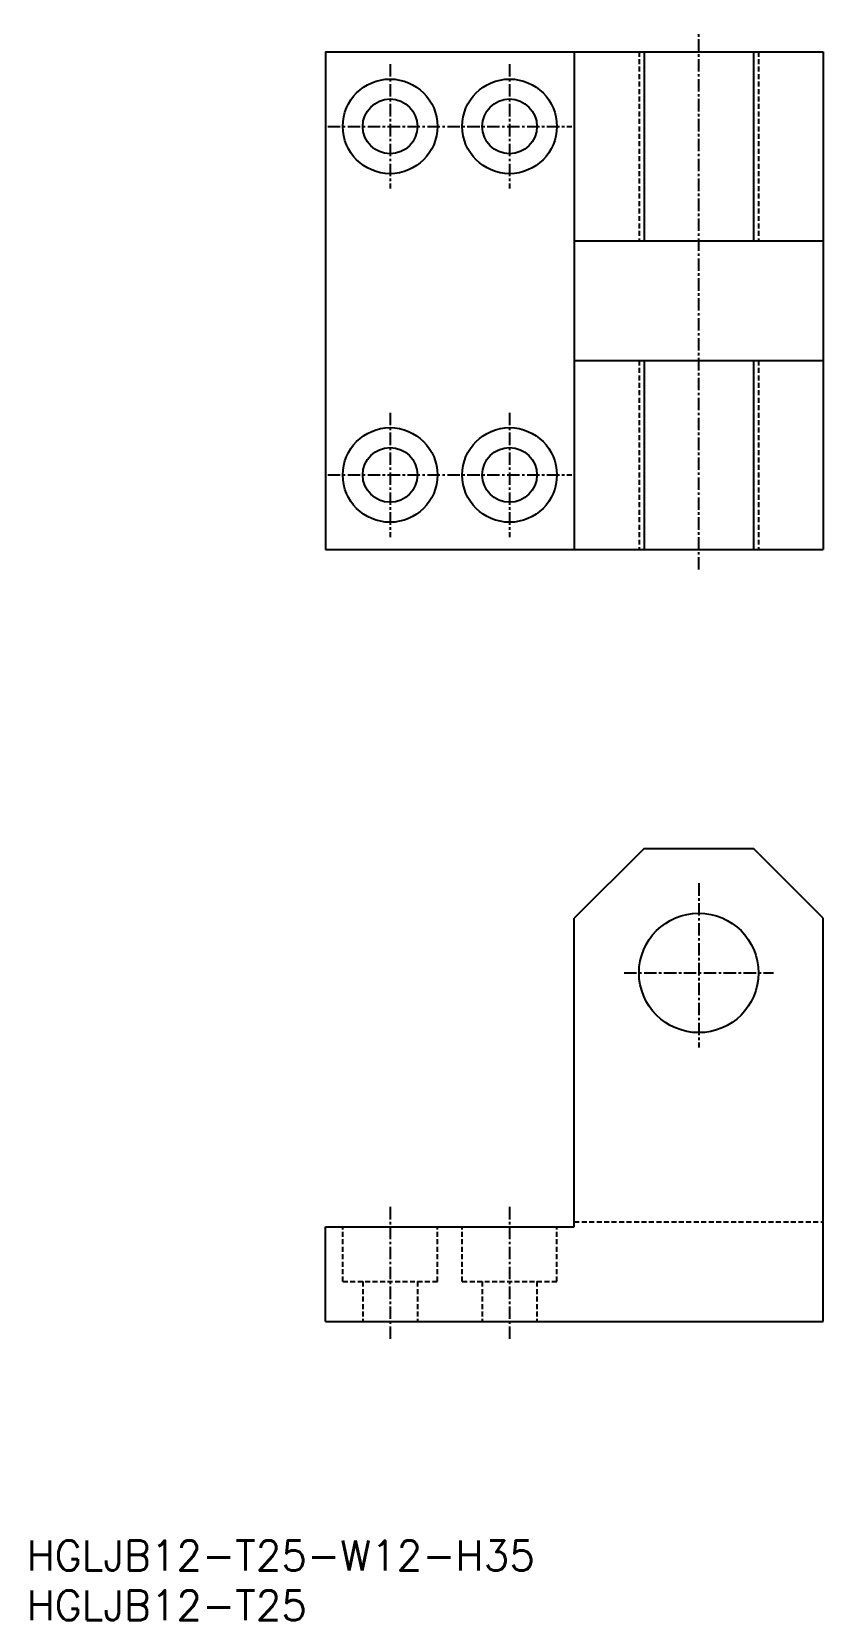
# Model space of a CAD drawing. Extents: x 1 to 80, y 0 to 160.
import ezdxf

# ---------------------------------------------------------------- set-up
doc = ezdxf.new("R2010")
doc.units = 0
doc.linetypes.add('CENTER', pattern=[2, 1.25, -0.25, 0.25, -0.25])
doc.linetypes.add('DASHED', pattern=[0.75, 0.5, -0.25])
doc.layers.get('0').update_dxf_attribs({"linetype": 'CONTINUOUS'})
doc.layers.add('CENTER', color=1, linetype='CENTER')
doc.styles.get("Standard").update_dxf_attribs({"font": 'txt.shx'})

# ---------------------------------------------------------------- blocks, each defined once
blk = doc.blocks.new('*U16')
at = {"color": 7, "linetype": 'CONTINUOUS'}
blk.add_text('HGLJB12-T25', height=3, dxfattribs=at).set_placement((0, 0))
blk = doc.blocks.new('*U17')
at = {"color": 7, "linetype": 'CONTINUOUS'}
blk.add_text('HGLJB12-T25-W12-H35', height=3, dxfattribs=at).set_placement((0, 5))

msp = doc.modelspace()

# ---------------------------------------------------------------- linework, layer by layer
at = {"color": 7, "linetype": 'CONTINUOUS'}
for p, q in [((30, 157.5), (80, 157.5)), ((30, 157.5), (30, 107.5)), ((55, 157.5), (55, 107.5)), ((62, 157.5), (62, 138.5)), ((73, 157.5), (73, 138.5)), ((80, 157.5), (80, 107.5)), ((55, 138.5), (80, 138.5)), ((55, 126.5), (80, 126.5)), ((62, 126.5), (62, 107.5)), ((73, 126.5), (73, 107.5)), ((30, 107.5), (80, 107.5)), ((62, 77.5), (55, 70.5)), ((62, 77.5), (73, 77.5)), ((80, 70.5), (73, 77.5)), ((55, 39.5), (55, 70.5)), ((80, 30), (80, 70.5)), ((30, 39.5), (55, 39.5)), ((30, 30), (30, 39.5)), ((30, 30), (80, 30))]:
    msp.add_line(p, q, dxfattribs=at)
at = {"color": 3, "linetype": 'DASHED'}
for p, q in [((61.5, 157.5), (61.5, 138.5)), ((73.5, 157.5), (73.5, 138.5)), ((61.5, 126.5), (61.5, 107.5)), ((73.5, 126.5), (73.5, 107.5)), ((55, 40), (80, 40)), ((31.75, 34), (31.75, 39.5)), ((41.25, 34), (41.25, 39.5)), ((43.75, 34), (43.75, 39.5)), ((53.25, 34), (53.25, 39.5)), ((31.75, 34), (41.25, 34)), ((33.75, 34), (33.75, 30)), ((39.25, 34), (39.25, 30)), ((43.75, 34), (53.25, 34)), ((45.75, 34), (45.75, 30)), ((51.25, 34), (51.25, 30))]:
    msp.add_line(p, q, dxfattribs=at)
at = {"color": 7, "linetype": 'CONTINUOUS'}
for centre, radius in [((36.5, 150), 4.75), ((48.5, 150), 4.75), ((36.5, 150), 2.75), ((48.5, 150), 2.75), ((36.5, 115), 4.75), ((48.5, 115), 4.75), ((36.5, 115), 2.75), ((48.5, 115), 2.75), ((67.5, 65), 6)]:
    msp.add_circle(centre, radius, dxfattribs=at)
at = {"layer": 'CENTER', "color": 1, "linetype": 'CENTER'}
for p, q in [((67.5, 105.5), (67.5, 159.5)), ((36.5, 156.25), (36.5, 143.75)), ((48.5, 156.25), (48.5, 143.75)), ((30.25, 150), (42.75, 150)), ((42.25, 150), (54.75, 150)), ((36.5, 121.25), (36.5, 108.75)), ((48.5, 121.25), (48.5, 108.75)), ((30.25, 115), (42.75, 115)), ((42.25, 115), (54.75, 115)), ((67.5, 74), (67.5, 57.5)), ((60, 65), (75, 65)), ((36.5, 41.5), (36.5, 28)), ((48.5, 41.5), (48.5, 28))]:
    msp.add_line(p, q, dxfattribs=at)

# ---------------------------------------------------------------- block references
at = {"color": 7, "linetype": 'CONTINUOUS'}
for name in ['*U17', '*U16']:
    msp.add_blockref(name, (0, 0), dxfattribs=at)

doc.saveas('drawing.dxf')
